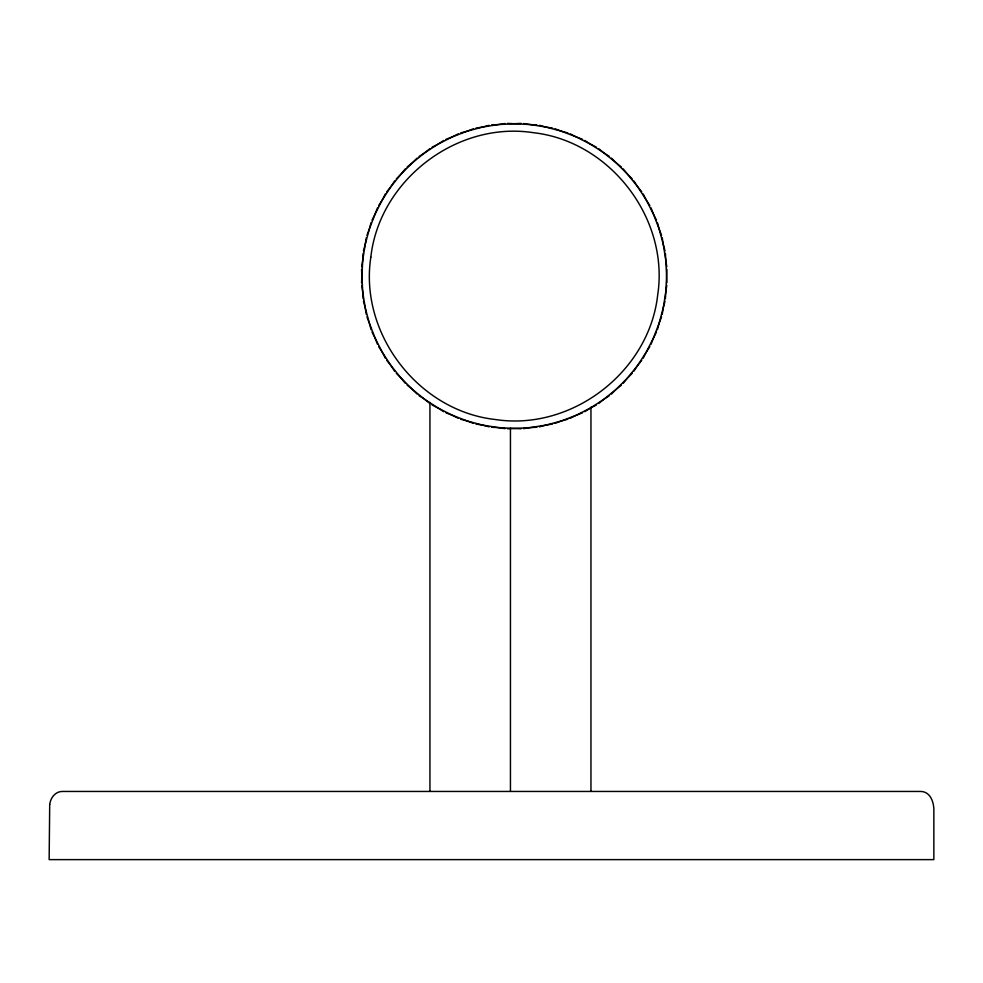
<?xml version="1.0" encoding="UTF-8"?>
<svg xmlns="http://www.w3.org/2000/svg" width="983" height="983" viewBox="0 0 983 983"><rect width="100%" height="100%" fill="white"/><g stroke="black" fill="none" stroke-linecap="round" stroke-linejoin="round"><path stroke-width="1.47" d="M590.955 791.315L590.955 407.171M361.547 282.797L363.096 253.454M666.953 269.379L665.417 298.709M361.683 266.798L366.278 237.775M666.818 285.377L662.223 314.388M363.489 250.898L371.095 222.514M665.012 301.265L657.406 329.649M366.954 235.281L377.484 207.843M661.547 316.895L651.016 344.32M372.029 220.106L385.361 193.921M656.472 332.057L643.14 358.242M378.652 205.545L394.662 180.897M649.849 346.618L633.838 371.267M386.774 191.759L405.266 168.916M641.727 360.405L623.234 383.247M396.284 178.894L417.062 158.116M632.216 373.27L611.438 394.048M407.085 167.098L429.927 148.605M621.416 385.066L598.573 403.558M419.065 156.494L443.714 140.483M609.435 395.67L584.787 411.68M432.09 147.192L458.275 133.86M596.411 404.971L570.226 418.303M446.012 139.316L473.45 128.785M582.489 412.848L555.063 423.378M460.683 132.926L489.067 125.32M567.818 419.237L539.434 426.843M475.944 128.109L504.955 123.514M552.557 424.054L523.546 428.649M491.623 124.927L520.953 123.379M536.878 427.249L507.547 428.785M507.547 123.379L536.878 124.927M520.953 428.785L491.623 427.249M523.546 123.514L552.557 128.109M504.967 428.649L475.944 424.054M539.434 125.32L567.818 132.926M489.067 426.843L460.683 419.237M555.063 128.785L582.489 139.316M473.45 423.378L446.012 412.848M570.226 133.86L596.411 147.192M458.275 418.303L432.09 404.971M584.787 140.483L609.435 156.494M443.714 411.68L419.065 395.67M598.573 148.605L621.416 167.098M429.927 403.558L407.085 385.066M611.438 158.116L632.216 178.894M417.062 394.048L396.284 373.27M623.234 168.916L641.727 191.759M405.266 383.247L386.774 360.405M633.838 180.897L649.849 205.545M394.662 371.267L378.652 346.618M643.14 193.921L656.472 220.106M385.361 358.242L372.029 332.057M651.016 207.843L661.547 235.281M377.484 344.32L366.954 316.895M657.406 222.514L665.012 250.898M371.095 329.649L363.489 301.265M662.223 237.775L666.818 266.786M366.278 314.388L361.683 285.377M665.417 253.454L666.953 282.785M363.096 298.721L361.547 269.379M510.447 428.183L510.447 791.303M429.94 402.366L429.94 791.303M370.824 257.202C359.114 333.655 418.488 411.029 495.371 419.52C571.823 431.218 649.198 371.844 657.688 294.961C669.386 218.509 610.013 141.134 533.13 132.656C456.677 120.946 379.303 180.319 370.824 257.202M49.703 804.536L49.15 859.621L933.85 859.621L933.85 811.897C934.329 803.16 930.778 791.118 920.088 791.45L62.912 791.45C55.515 791.143 50.514 797.717 49.703 804.536"/></g></svg>
